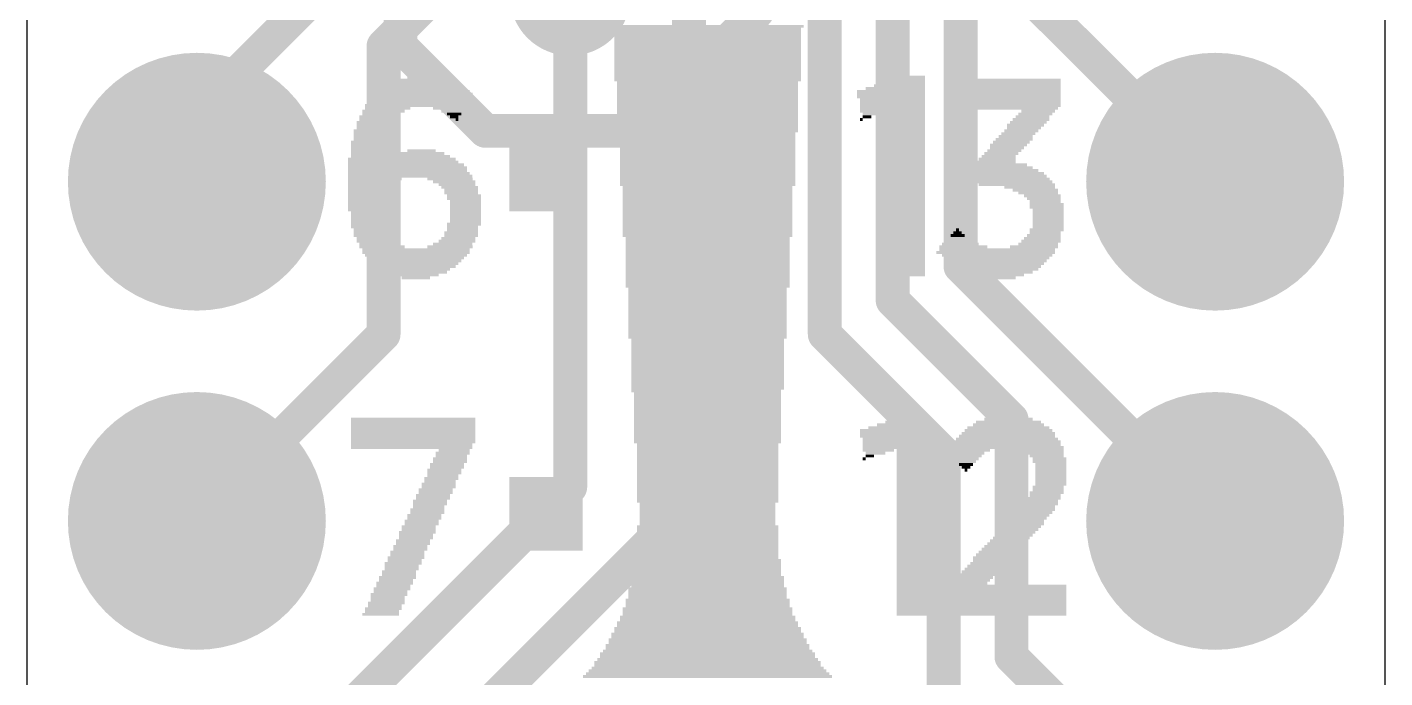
# Model space of a CAD drawing. Extents: x -28.6 to 28.6, y -39.6 to 14.1.
# Drawn here: x -5.08 to 5.08, y -34.19 to -29.32 of the extents above; entities that cross this region are included whole.
import ezdxf

# ---------------------------------------------------------------- set-up
doc = ezdxf.new("R2010")
doc.units = 0
for name, color, linetype in [('1', 12, 'CONTINUOUS'), ('16', 132, 'CONTINUOUS'), ('17', 110, 'CONTINUOUS'), ('18', 110, 'CONTINUOUS'), ('20', 53, 'CONTINUOUS'), ('200', 40, 'CONTINUOUS'), ('201', 6, 'CONTINUOUS')]:
    doc.layers.add(name, color=color, linetype=linetype)

# ---------------------------------------------------------------- blocks, each defined once
blk = doc.blocks.new('ROUNDP')
at = {"const_width": 0.5}
blk.add_lwpolyline([(0, -0.25, 1), (0, 0.25, 1), (0, -0.25)], format="xyb", dxfattribs=at)
blk = doc.blocks.new('RECT')
blk.add_solid([(-0.5, -0.5), (0.5, -0.5), (-0.5, 0.5), (0.5, 0.5)])
blk = doc.blocks.new('ROUNDV')
at = {"const_width": 0.5}
blk.add_lwpolyline([(0, -0.25, 1), (0, 0.25, 1), (0, -0.25)], format="xyb", dxfattribs=at)

msp = doc.modelspace()

# ---------------------------------------------------------------- linework, layer by layer
at = {"layer": '1', "const_width": 0.254}
for points in [[(-2.286, -21.463), (-2.286, -29.464)], [(0.381, -29.21), (0.381, -25.4)], [(-0.508, -30.099), (0.381, -29.21)], [(-2.286, -29.464), (-1.651, -30.099)], [(-1.651, -30.099), (-0.508, -30.099)]]:
    msp.add_lwpolyline(points, dxfattribs=at)
at = {"layer": '1', "const_width": 0.127}
for points in [[(0.3175, -29.21, 1), (0.4445, -29.21)], [(-2.2411, -29.4191, 1), (-2.3309, -29.5089)], [(-2.3495, -29.464, 1), (-2.2225, -29.464)], [(-1.651, -30.0355, 1), (-1.651, -30.1625)], [(-0.508, -30.1625, 1), (-0.508, -30.0355)], [(-1.6959, -30.1439, 1), (-1.6061, -30.0541)], [(-0.5529, -30.0541, 1), (-0.4631, -30.1439)]]:
    msp.add_lwpolyline(points, format="xyb", dxfattribs=at)
at = {"layer": '16', "const_width": 0.254}
for points in [[(-0.127, -26.543), (-0.127, -32.893)], [(1.905, -27.813), (1.905, -31.115)], [(1.397, -28.067), (1.397, -31.369)], [(0.889, -28.321), (0.889, -31.623)], [(-2.413, -28.575), (-3.81, -29.972)], [(-1.905, -28.956), (-2.413, -29.464)], [(-1.016, -29.083), (-1.016, -32.766)], [(2.413, -29.083), (3.81, -30.48)], [(-2.413, -29.464), (-2.413, -31.623)], [(-3.81, -29.972), (-3.81, -30.48)], [(1.905, -31.115), (3.81, -33.02)], [(1.397, -31.369), (2.286, -32.258)], [(-2.413, -31.623), (-3.81, -33.02)], [(0.889, -31.623), (1.778, -32.512)], [(2.286, -32.258), (2.286, -34.036)], [(1.778, -32.512), (1.778, -34.417)], [(-1.016, -32.766), (-3.81, -35.56)], [(-0.127, -32.893), (-2.413, -35.179)], [(2.286, -34.036), (3.81, -35.56)]]:
    msp.add_lwpolyline(points, dxfattribs=at)
at = {"layer": '16', "const_width": 0.127}
for points in [[(-2.3495, -29.464, 1), (-2.4765, -29.464)], [(-2.4579, -29.4191, 1), (-2.3681, -29.5089)], [(-3.7465, -29.972, 1), (-3.8735, -29.972)], [(-3.8549, -29.9271, 1), (-3.7651, -30.0169)], [(3.7651, -30.5249, 1), (3.8549, -30.4351)], [(-3.8735, -30.48, 1), (-3.7465, -30.48)], [(1.9499, -31.0701, 1), (1.8601, -31.1599)], [(1.8415, -31.115, 1), (1.9685, -31.115)], [(1.4419, -31.3241, 1), (1.3521, -31.4139)], [(1.3335, -31.369, 1), (1.4605, -31.369)], [(-2.4765, -31.623, 1), (-2.3495, -31.623)], [(-2.3681, -31.6679, 1), (-2.4579, -31.5781)], [(0.9339, -31.5781, 1), (0.8441, -31.6679)], [(0.8255, -31.623, 1), (0.9525, -31.623)], [(2.3495, -32.258, 1), (2.2225, -32.258)], [(2.2411, -32.3029, 1), (2.3309, -32.2131)], [(1.8415, -32.512, 1), (1.7145, -32.512)], [(1.7331, -32.5569, 1), (1.8229, -32.4671)], [(-1.0795, -32.766, 1), (-0.9525, -32.766)], [(-0.9711, -32.8109, 1), (-1.0609, -32.7211)], [(-0.0821, -32.9379, 1), (-0.1719, -32.8481)], [(-3.8549, -32.9751, 1), (-3.7651, -33.0649)], [(-0.1905, -32.893, 1), (-0.0635, -32.893)], [(3.7651, -33.0649, 1), (3.8549, -32.9751)], [(2.3309, -33.9911, 1), (2.2411, -34.0809)], [(2.2225, -34.036, 1), (2.3495, -34.036)]]:
    msp.add_lwpolyline(points, format="xyb", dxfattribs=at)
at = {"layer": '20'}
for p, q in [((-5.08, -38.354), (-5.08, -12.319)), ((5.08, -12.319), (5.08, -38.354))]:
    msp.add_line(p, q, dxfattribs=at)

# ---------------------------------------------------------------- block references
at = {"layer": '17', "xscale": 1.9304, "yscale": 1.9304}
for p in [(-3.81, -30.48), (-3.81, -30.48), (3.81, -30.48), (3.81, -30.48), (-3.81, -33.02), (-3.81, -33.02), (3.81, -33.02), (3.81, -33.02)]:
    msp.add_blockref('ROUNDP', p, dxfattribs=at)
at = {"layer": '18', "xscale": 0.9064, "yscale": 0.9064}
msp.add_blockref('ROUNDV', (-1.016, -29.083), dxfattribs=at)
msp.add_blockref('ROUNDV', (-1.016, -29.083), dxfattribs=at)
at = {"layer": '200', "yscale": 0.0212}
for p, xscale in [((-2.1177, -29.7607), 0.5715), ((-2.1177, -29.7396), 0.4868), ((-2.1283, -29.7184), 0.381), ((-2.1177, -29.6972), 0.2328), ((1.4487, -29.7607), 0.381), ((1.4805, -29.7396), 0.3175), ((1.5122, -29.7184), 0.254), ((1.544, -29.6972), 0.1905), ((2.2319, -29.7184), 0.8466), ((2.2319, -29.7396), 0.8466), ((2.2319, -29.7607), 0.8466), ((-2.1389, -29.8666), 0.7408), ((-2.1177, -29.8454), 0.7408), ((-2.1071, -29.8242), 0.7196), ((-2.1071, -29.8031), 0.6773), ((-2.1177, -29.7819), 0.6138), ((1.3852, -29.8031), 0.508), ((1.3852, -29.8242), 0.508), ((1.3852, -29.8454), 0.508), ((1.3958, -29.8666), 0.4868), ((1.417, -29.7819), 0.4445), ((2.2319, -29.7819), 0.8466), ((2.2319, -29.8031), 0.8466), ((2.2319, -29.8242), 0.8466), ((2.2319, -29.8454), 0.8466), ((2.2319, -29.8666), 0.8466), ((-2.414, -29.9512), 0.3175), ((-2.4352, -29.9724), 0.2752), ((-2.1706, -29.9089), 0.762), ((-2.3823, -29.9301), 0.3387), ((-2.1601, -29.8877), 0.7408), ((-1.9272, -29.9301), 0.2328), ((-1.8955, -29.9512), 0.1693), ((-1.8849, -29.9724), 0.1058), ((1.3958, -29.8877), 0.4868), ((1.3958, -29.9089), 0.4868), ((1.3958, -29.9301), 0.4868), ((1.2688, -29.9512), 0.2328), ((1.2476, -29.9724), 0.1482), ((1.5228, -29.9512), 0.2328), ((1.5228, -29.9724), 0.2328), ((2.2213, -29.9301), 0.8255), ((2.2319, -29.8877), 0.8466), ((2.2319, -29.9089), 0.8466), ((2.4647, -29.9724), 0.254), ((2.4858, -29.9512), 0.254), ((-2.4881, -30.0359), 0.254), ((-2.4881, -30.057), 0.254), ((-2.4987, -30.0782), 0.2328), ((-2.4564, -29.9936), 0.2752), ((-2.467, -30.0147), 0.254), ((-1.8849, -29.9936), 0.0635), ((-1.8637, -30.0147), 0.0212), ((1.163, -30.0147), 0.0212), ((1.2053, -29.9936), 0.0635), ((1.5228, -29.9936), 0.2328), ((1.5228, -30.0147), 0.2328), ((1.5228, -30.0359), 0.2328), ((1.5228, -30.057), 0.2328), ((1.5228, -30.0782), 0.2328), ((2.3906, -30.057), 0.2752), ((2.38, -30.0782), 0.254), ((2.4118, -30.0359), 0.2752), ((2.4329, -30.0147), 0.2752), ((2.4435, -29.9936), 0.254), ((-2.541, -30.184), 0.2328), ((-2.5093, -30.0994), 0.254), ((-2.5199, -30.1205), 0.2328), ((-2.5199, -30.1417), 0.2328), ((-2.5199, -30.1629), 0.2328), ((-1.197, -30.1629), 0.5503), ((-1.197, -30.184), 0.5503), ((1.5228, -30.0994), 0.2328), ((1.5228, -30.1205), 0.2328), ((1.5228, -30.1417), 0.2328), ((1.5228, -30.1629), 0.2328), ((1.5228, -30.184), 0.2328), ((2.2848, -30.184), 0.2752), ((2.3059, -30.1629), 0.2752), ((2.3165, -30.1417), 0.254), ((2.3377, -30.1205), 0.254), ((2.3588, -30.0994), 0.254), ((-2.541, -30.2052), 0.2328), ((-2.541, -30.2264), 0.2328), ((-2.541, -30.2475), 0.2328), ((-2.5516, -30.2687), 0.2117), ((-2.1283, -30.2687), 0.3387), ((-2.1283, -30.2475), 0.2117), ((-1.197, -30.2052), 0.5503), ((-1.197, -30.2264), 0.5503), ((-1.197, -30.2475), 0.5503), ((-1.197, -30.2687), 0.5503), ((1.5228, -30.2052), 0.2328), ((1.5228, -30.2264), 0.2328), ((1.5228, -30.2475), 0.2328), ((1.5228, -30.2687), 0.2328), ((2.2107, -30.2687), 0.254), ((2.2319, -30.2475), 0.254), ((2.2636, -30.2052), 0.2752), ((2.253, -30.2264), 0.254), ((-2.5622, -30.311), 0.2328), ((-2.5622, -30.3322), 0.2328), ((-2.5622, -30.3534), 0.2328), ((-2.2341, -30.3745), 0.889), ((-2.5516, -30.2899), 0.2117), ((-2.1177, -30.3534), 0.6138), ((-2.1283, -30.3322), 0.5503), ((-2.1283, -30.311), 0.508), ((-2.1283, -30.2899), 0.4233), ((-1.197, -30.2899), 0.5503), ((-1.197, -30.311), 0.5503), ((-1.197, -30.3322), 0.5503), ((-1.197, -30.3534), 0.5503), ((-1.197, -30.3745), 0.5503), ((1.5228, -30.2899), 0.2328), ((1.5228, -30.311), 0.2328), ((1.5228, -30.3322), 0.2328), ((1.5228, -30.3534), 0.2328), ((1.5228, -30.3745), 0.2328), ((2.2001, -30.3534), 0.4022), ((2.2213, -30.3745), 0.4445), ((2.1684, -30.3322), 0.2963), ((2.1789, -30.311), 0.2752), ((2.1895, -30.2899), 0.254), ((-2.213, -30.438), 0.9313), ((-2.2341, -30.3957), 0.889), ((-2.4775, -30.4592), 0.4022), ((-2.4987, -30.4804), 0.3598), ((-2.2235, -30.4169), 0.9101), ((-1.9166, -30.4592), 0.3387), ((-1.8849, -30.4804), 0.3175), ((-1.197, -30.3957), 0.5503), ((-1.197, -30.4169), 0.5503), ((-1.197, -30.438), 0.5503), ((-1.197, -30.4592), 0.5503), ((-1.197, -30.4804), 0.5503), ((1.5228, -30.3957), 0.2328), ((1.5228, -30.4169), 0.2328), ((1.5228, -30.438), 0.2328), ((1.5228, -30.4592), 0.2328), ((1.5228, -30.4804), 0.2328), ((2.2424, -30.3957), 0.4868), ((2.3059, -30.4804), 0.5715), ((2.2742, -30.4169), 0.508), ((2.2954, -30.4592), 0.5503), ((2.2848, -30.438), 0.5291), ((-2.5305, -30.5227), 0.2963), ((-2.5199, -30.5015), 0.3175), ((-2.541, -30.5439), 0.2752), ((-2.541, -30.565), 0.2752), ((-2.5516, -30.5862), 0.254), ((-1.8637, -30.5015), 0.2752), ((-1.8426, -30.5227), 0.2752), ((-1.832, -30.5439), 0.254), ((-1.832, -30.565), 0.254), ((-1.8108, -30.5862), 0.254), ((-1.197, -30.5015), 0.5503), ((-1.197, -30.5227), 0.5503), ((-1.197, -30.5439), 0.5503), ((-1.197, -30.565), 0.5503), ((-1.197, -30.5862), 0.5503), ((1.5228, -30.5015), 0.2328), ((1.5228, -30.5227), 0.2328), ((1.5228, -30.5439), 0.2328), ((1.5228, -30.565), 0.2328), ((1.5228, -30.5862), 0.2328), ((2.3271, -30.5015), 0.5715), ((2.4223, -30.5227), 0.381), ((2.4647, -30.5439), 0.3387), ((2.4858, -30.565), 0.2963), ((2.5176, -30.5862), 0.2752), ((-2.5516, -30.6074), 0.254), ((-2.5622, -30.6285), 0.2328), ((-2.5622, -30.6497), 0.2328), ((-2.5622, -30.6709), 0.2328), ((-2.5622, -30.692), 0.2328), ((-1.8108, -30.6074), 0.254), ((-1.8002, -30.6285), 0.2328), ((-1.8002, -30.6497), 0.2328), ((-1.8002, -30.6709), 0.2328), ((-1.8002, -30.692), 0.2328), ((-1.197, -30.6074), 0.5503), ((-1.197, -30.6285), 0.5503), ((-1.197, -30.6497), 0.5503), ((-1.197, -30.6709), 0.5503), ((-1.197, -30.692), 0.5503), ((1.5228, -30.6074), 0.2328), ((1.5228, -30.6285), 0.2328), ((1.5228, -30.6497), 0.2328), ((1.5228, -30.6709), 0.2328), ((1.5228, -30.692), 0.2328), ((2.5282, -30.6074), 0.254), ((2.5493, -30.6497), 0.254), ((2.5493, -30.6709), 0.254), ((2.5388, -30.6285), 0.2328), ((2.5599, -30.692), 0.2328), ((-2.5516, -30.7132), 0.2117), ((-2.5516, -30.7344), 0.2117), ((-2.5516, -30.7555), 0.2117), ((-2.5516, -30.7767), 0.2117), ((-1.8002, -30.7132), 0.2328), ((-1.8002, -30.7344), 0.2328), ((-1.8002, -30.7555), 0.2328), ((-1.8002, -30.7767), 0.2328), ((1.5228, -30.7132), 0.2328), ((1.5228, -30.7344), 0.2328), ((1.5228, -30.7555), 0.2328), ((1.5228, -30.7767), 0.2328), ((2.5599, -30.7132), 0.2328), ((2.5599, -30.7344), 0.2328), ((2.5599, -30.7555), 0.2328), ((2.5599, -30.7767), 0.2328), ((-2.541, -30.7979), 0.2328), ((-2.541, -30.819), 0.2328), ((-2.5305, -30.8402), 0.2117), ((-2.5199, -30.8614), 0.2328), ((-2.5093, -30.8825), 0.254), ((-1.832, -30.8614), 0.254), ((-1.832, -30.8825), 0.254), ((-1.8108, -30.7979), 0.254), ((-1.8214, -30.819), 0.2328), ((-1.8214, -30.8402), 0.2328), ((1.5228, -30.7979), 0.2328), ((1.5228, -30.819), 0.2328), ((1.5228, -30.8402), 0.2328), ((1.5228, -30.8614), 0.2328), ((1.5228, -30.8825), 0.2328), ((1.8826, -30.8825), 0.1058), ((1.8826, -30.8614), 0.0635), ((1.8826, -30.8402), 0.0212), ((2.5282, -30.8825), 0.254), ((2.5493, -30.8402), 0.254), ((2.5388, -30.8614), 0.2328), ((2.5599, -30.7979), 0.2328), ((2.5599, -30.819), 0.2328), ((-2.4987, -30.9037), 0.2328), ((-2.4775, -30.9248), 0.2752), ((-2.4564, -30.946), 0.2752), ((-2.4246, -30.9672), 0.3387), ((-2.1706, -30.9883), 0.8043), ((-1.9166, -30.9672), 0.3387), ((-1.8955, -30.946), 0.2963), ((-1.8637, -30.9248), 0.2752), ((-1.8531, -30.9037), 0.254), ((1.5228, -30.9037), 0.2328), ((1.5228, -30.9248), 0.2328), ((1.5228, -30.946), 0.2328), ((1.5228, -30.9672), 0.2328), ((1.5228, -30.9883), 0.2328), ((2.1789, -30.9883), 0.8678), ((1.925, -30.9672), 0.3598), ((1.9038, -30.946), 0.2752), ((1.8932, -30.9248), 0.2117), ((1.8932, -30.9037), 0.1693), ((2.4541, -30.9672), 0.3598), ((2.4858, -30.946), 0.2963), ((2.507, -30.9248), 0.2963), ((2.5176, -30.9037), 0.2752), ((-2.1706, -31.0095), 0.8043), ((-2.1706, -31.0307), 0.762), ((-2.1706, -31.0518), 0.7196), ((-2.1706, -31.073), 0.6773), ((-2.1706, -31.0942), 0.635), ((1.5228, -31.0095), 0.2328), ((1.5228, -31.0307), 0.2328), ((1.5228, -31.0518), 0.2328), ((1.5228, -31.073), 0.2328), ((1.5228, -31.0942), 0.2328), ((2.1684, -31.0095), 0.889), ((2.1789, -31.0307), 0.8255), ((2.1789, -31.0518), 0.7831), ((2.1789, -31.073), 0.7408), ((2.1789, -31.0942), 0.6985), ((-2.1706, -31.1153), 0.5926), ((-2.1812, -31.1365), 0.5291), ((-2.1706, -31.1577), 0.4657), ((-2.1812, -31.1788), 0.3598), ((-2.1706, -31.2), 0.2117), ((1.5228, -31.1153), 0.2328), ((1.5228, -31.1365), 0.2328), ((1.5228, -31.1577), 0.2328), ((1.5228, -31.1788), 0.2328), ((2.1895, -31.1153), 0.635), ((2.1895, -31.1365), 0.5926), ((2.1895, -31.1577), 0.508), ((2.1895, -31.1788), 0.381), ((2.2001, -31.2), 0.2328), ((-2.1918, -32.2583), 0.9313), ((-2.1918, -32.2795), 0.9313), ((-2.1918, -32.3006), 0.9313), ((1.4699, -32.3006), 0.381), ((1.5016, -32.2795), 0.3175), ((1.5334, -32.2583), 0.254), ((1.5651, -32.2371), 0.1905), ((2.2636, -32.3006), 0.5291), ((2.2636, -32.2795), 0.4868), ((2.2636, -32.2583), 0.3598), ((2.2636, -32.2371), 0.2328), ((-2.1918, -32.3218), 0.9313), ((-2.1918, -32.343), 0.9313), ((-2.1918, -32.3641), 0.9313), ((-2.1918, -32.3853), 0.9313), ((-2.1918, -32.4065), 0.9313), ((1.4064, -32.343), 0.508), ((1.4064, -32.3641), 0.508), ((1.4064, -32.3853), 0.508), ((1.417, -32.4065), 0.4868), ((1.4381, -32.3218), 0.4445), ((2.253, -32.4065), 0.762), ((2.253, -32.3853), 0.7196), ((2.2636, -32.3641), 0.6985), ((2.2636, -32.343), 0.6561), ((2.2636, -32.3218), 0.6138), ((-2.1918, -32.4276), 0.9313), ((-2.2024, -32.4488), 0.9101), ((-2.2024, -32.47), 0.9101), ((-1.8955, -32.5123), 0.254), ((-1.8849, -32.4911), 0.2328), ((1.417, -32.4276), 0.4868), ((1.417, -32.4488), 0.4868), ((1.417, -32.47), 0.4868), ((1.29, -32.4911), 0.2328), ((1.2688, -32.5123), 0.1482), ((1.544, -32.4911), 0.2328), ((1.544, -32.5123), 0.2328), ((1.9567, -32.4911), 0.3387), ((1.9461, -32.5123), 0.2752), ((1.9885, -32.47), 0.3598), ((2.2424, -32.4488), 0.8255), ((2.253, -32.4276), 0.8043), ((2.4964, -32.47), 0.3598), ((2.5282, -32.4911), 0.2963), ((2.5388, -32.5123), 0.2752), ((-1.9378, -32.5969), 0.254), ((-1.9378, -32.6181), 0.254), ((-1.9166, -32.5546), 0.254), ((-1.9166, -32.5758), 0.254), ((-1.9061, -32.5335), 0.2328), ((1.1841, -32.5546), 0.0212), ((1.2265, -32.5335), 0.0635), ((1.544, -32.5335), 0.2328), ((1.544, -32.5546), 0.2328), ((1.544, -32.5758), 0.2328), ((1.544, -32.5969), 0.2328), ((1.544, -32.6181), 0.2328), ((1.9461, -32.5335), 0.2328), ((1.9461, -32.5546), 0.1905), ((1.9461, -32.5758), 0.1482), ((1.9461, -32.5969), 0.1058), ((1.9461, -32.6181), 0.0635), ((2.5493, -32.5335), 0.254), ((2.5705, -32.5546), 0.254), ((2.5705, -32.5758), 0.254), ((2.5811, -32.5969), 0.2328), ((2.5811, -32.6181), 0.2328), ((-1.9801, -32.7028), 0.254), ((-1.9907, -32.7239), 0.2328), ((-1.959, -32.6393), 0.254), ((-1.959, -32.6604), 0.254), ((-1.9696, -32.6816), 0.2328), ((-1.197, -32.7028), 0.5503), ((-1.197, -32.7239), 0.5503), ((1.544, -32.6393), 0.2328), ((1.544, -32.6604), 0.2328), ((1.544, -32.6816), 0.2328), ((1.544, -32.7028), 0.2328), ((1.544, -32.7239), 0.2328), ((1.9461, -32.6393), 0.0212), ((2.5811, -32.6393), 0.2328), ((2.5811, -32.6604), 0.2328), ((2.5811, -32.6816), 0.2328), ((2.5811, -32.7028), 0.2328), ((2.5811, -32.7239), 0.2328), ((-2.0225, -32.7874), 0.254), ((-2.0225, -32.8086), 0.254), ((-2.0013, -32.7451), 0.254), ((-2.0013, -32.7663), 0.254), ((-1.197, -32.7451), 0.5503), ((-1.197, -32.7663), 0.5503), ((-1.197, -32.7874), 0.5503), ((-1.197, -32.8086), 0.5503), ((1.544, -32.7451), 0.2328), ((1.544, -32.7663), 0.2328), ((1.544, -32.7874), 0.2328), ((1.544, -32.8086), 0.2328), ((2.5493, -32.8086), 0.254), ((2.5599, -32.7663), 0.2328), ((2.5599, -32.7874), 0.2328), ((2.5811, -32.7451), 0.2328), ((-2.0648, -32.8721), 0.254), ((-2.0648, -32.8933), 0.254), ((-2.0754, -32.9144), 0.2328), ((-2.0436, -32.8298), 0.254), ((-2.0436, -32.8509), 0.254), ((-1.197, -32.8298), 0.5503), ((-1.197, -32.8509), 0.5503), ((-1.197, -32.8721), 0.5503), ((-1.197, -32.8933), 0.5503), ((-1.197, -32.9144), 0.5503), ((1.544, -32.8298), 0.2328), ((1.544, -32.8509), 0.2328), ((1.544, -32.8721), 0.2328), ((1.544, -32.8933), 0.2328), ((1.544, -32.9144), 0.2328), ((2.4858, -32.9144), 0.254), ((2.507, -32.8933), 0.254), ((2.5282, -32.8509), 0.254), ((2.5176, -32.8721), 0.2328), ((2.5388, -32.8298), 0.2328), ((-2.1283, -33.0203), 0.254), ((-2.1071, -32.9779), 0.254), ((-2.1071, -32.9991), 0.254), ((-2.086, -32.9356), 0.254), ((-2.086, -32.9568), 0.254), ((-1.197, -32.9356), 0.5503), ((-1.197, -32.9568), 0.5503), ((-1.197, -32.9779), 0.5503), ((-1.197, -32.9991), 0.5503), ((-1.197, -33.0203), 0.5503), ((1.544, -32.9356), 0.2328), ((1.544, -32.9568), 0.2328), ((1.544, -32.9779), 0.2328), ((1.544, -32.9991), 0.2328), ((1.544, -33.0203), 0.2328), ((2.4012, -33.0203), 0.254), ((2.4223, -32.9991), 0.254), ((2.4541, -32.9568), 0.2752), ((2.4435, -32.9779), 0.254), ((2.4753, -32.9356), 0.2752), ((-2.1601, -33.1049), 0.2752), ((-2.1706, -33.1261), 0.254), ((-2.1495, -33.0626), 0.254), ((-2.1495, -33.0838), 0.254), ((-2.1283, -33.0414), 0.254), ((-1.197, -33.0414), 0.5503), ((-1.197, -33.0626), 0.5503), ((-1.197, -33.0838), 0.5503), ((-1.197, -33.1049), 0.5503), ((-1.197, -33.1261), 0.5503), ((1.544, -33.0414), 0.2328), ((1.544, -33.0626), 0.2328), ((1.544, -33.0838), 0.2328), ((1.544, -33.1049), 0.2328), ((1.544, -33.1261), 0.2328), ((2.3059, -33.1261), 0.2752), ((2.3271, -33.1049), 0.2752), ((2.3483, -33.0838), 0.2752), ((2.3694, -33.0626), 0.2752), ((2.3906, -33.0414), 0.2752), ((-2.213, -33.2108), 0.254), ((-2.213, -33.2319), 0.254), ((-2.1918, -33.1684), 0.254), ((-2.1918, -33.1896), 0.254), ((-2.1706, -33.1473), 0.254), ((-1.197, -33.1473), 0.5503), ((-1.197, -33.1684), 0.5503), ((-1.197, -33.1896), 0.5503), ((-1.197, -33.2108), 0.5503), ((-1.197, -33.2319), 0.5503), ((1.544, -33.1473), 0.2328), ((1.544, -33.1684), 0.2328), ((1.544, -33.1896), 0.2328), ((1.544, -33.2108), 0.2328), ((1.544, -33.2319), 0.2328), ((2.2001, -33.2319), 0.2752), ((2.2213, -33.2108), 0.2752), ((2.2424, -33.1896), 0.2752), ((2.2636, -33.1684), 0.2752), ((2.2848, -33.1473), 0.2752), ((-2.2447, -33.2954), 0.2752), ((-2.2553, -33.3166), 0.254), ((-2.2341, -33.2531), 0.254), ((-2.2341, -33.2743), 0.254), ((1.544, -33.2531), 0.2328), ((1.544, -33.2743), 0.2328), ((1.544, -33.2954), 0.2328), ((1.544, -33.3166), 0.2328), ((2.1366, -33.2954), 0.2752), ((2.126, -33.3166), 0.254), ((2.1578, -33.2743), 0.2752), ((2.1789, -33.2531), 0.2752), ((-2.2976, -33.4012), 0.254), ((-2.2976, -33.4224), 0.254), ((-2.2659, -33.3377), 0.2752), ((-2.2765, -33.3589), 0.254), ((-2.2765, -33.3801), 0.254), ((1.544, -33.3377), 0.2328), ((1.544, -33.3589), 0.2328), ((1.544, -33.3801), 0.2328), ((1.544, -33.4012), 0.2328), ((1.544, -33.4224), 0.2328), ((2.0308, -33.4224), 0.2752), ((2.0519, -33.4012), 0.2752), ((2.0731, -33.3801), 0.2752), ((2.0837, -33.3589), 0.254), ((2.1049, -33.3377), 0.254), ((-2.3505, -33.5282), 0.2752), ((-2.3294, -33.4859), 0.2752), ((-2.34, -33.5071), 0.254), ((-2.3082, -33.4436), 0.2752), ((-2.3188, -33.4647), 0.254), ((1.544, -33.4436), 0.2328), ((1.544, -33.4647), 0.2328), ((1.544, -33.4859), 0.2328), ((1.544, -33.5071), 0.2328), ((1.544, -33.5282), 0.2328), ((2.2424, -33.5282), 0.9101), ((2.253, -33.5071), 0.889), ((1.9673, -33.4859), 0.2752), ((1.9885, -33.4647), 0.2752), ((2.0096, -33.4436), 0.2752), ((-2.3929, -33.6341), 0.2752), ((-2.3717, -33.5706), 0.2752), ((-2.3823, -33.5917), 0.254), ((-2.3823, -33.6129), 0.254), ((-2.3611, -33.5494), 0.254), ((1.544, -33.5494), 0.2328), ((1.544, -33.5706), 0.2328), ((1.544, -33.5917), 0.2328), ((1.544, -33.6129), 0.2328), ((1.544, -33.6341), 0.2328), ((2.2424, -33.5494), 0.9101), ((2.2424, -33.5706), 0.9101), ((2.2424, -33.5917), 0.9101), ((2.2424, -33.6129), 0.9101), ((2.2424, -33.6341), 0.9101), ((-2.4352, -33.7187), 0.2752), ((-2.414, -33.6764), 0.2752), ((-2.4246, -33.6976), 0.254), ((-2.4035, -33.6552), 0.254), ((1.544, -33.6552), 0.2328), ((1.544, -33.6764), 0.2328), ((1.544, -33.6976), 0.2328), ((1.544, -33.7187), 0.2328), ((2.2424, -33.6552), 0.9101), ((2.2424, -33.6764), 0.9101), ((2.2424, -33.6976), 0.9101), ((2.2424, -33.7187), 0.9101)]:
    msp.add_blockref('RECT', p, dxfattribs=dict(at, xscale=xscale))
at = {"layer": '201', "yscale": 0.0212, "rotation": 180}
for p, xscale in [((0.0117, -29.3162), 1.4393), ((0.0117, -29.3374), 1.3969), ((0.0117, -29.3586), 1.3969), ((0.0117, -29.3797), 1.3969), ((0.0117, -29.4009), 1.3969), ((0.0117, -29.4221), 1.3969), ((0.0117, -29.4432), 1.3969), ((0.0117, -29.4644), 1.3969), ((0.0117, -29.4856), 1.3969), ((0.0117, -29.5067), 1.3969), ((0.0117, -29.5279), 1.3969), ((0.0117, -29.5491), 1.3969), ((0.0117, -29.5702), 1.3969), ((0.0117, -29.5914), 1.3969), ((0.0117, -29.6126), 1.3969), ((0.0117, -29.6337), 1.3969), ((0.0117, -29.6549), 1.3969), ((0.0117, -29.6761), 1.3969), ((0.0117, -29.6972), 1.3969), ((0.0117, -29.7184), 1.3969), ((0.0117, -29.7396), 1.3546), ((0.0117, -29.7607), 1.3546), ((0.0117, -29.7819), 1.3546), ((0.0117, -29.8031), 1.3546), ((0.0117, -29.8242), 1.3546), ((0.0117, -29.8454), 1.3546), ((0.0117, -29.8666), 1.3546), ((0.0117, -29.8877), 1.3546), ((0.0117, -29.9089), 1.3546), ((0.0117, -29.9301), 1.3546), ((0.0117, -29.9512), 1.3546), ((0.0117, -29.9724), 1.3546), ((0.0117, -29.9936), 1.3546), ((0.0117, -30.0147), 1.3546), ((0.0117, -30.0359), 1.3546), ((0.0117, -30.057), 1.3546), ((0.0117, -30.0782), 1.3546), ((0.0117, -30.0994), 1.3546), ((0.0117, -30.1205), 1.3123), ((0.0117, -30.1417), 1.3123), ((0.0117, -30.1629), 1.3123), ((0.0117, -30.184), 1.3123), ((0.0117, -30.2052), 1.3123), ((0.0117, -30.2264), 1.3123), ((0.0117, -30.2475), 1.3123), ((0.0117, -30.2687), 1.3123), ((0.0117, -30.2899), 1.3123), ((0.0117, -30.311), 1.3123), ((0.0117, -30.3322), 1.3123), ((0.0117, -30.3534), 1.3123), ((0.0117, -30.3745), 1.3123), ((0.0117, -30.3957), 1.3123), ((0.0117, -30.4169), 1.3123), ((0.0117, -30.438), 1.3123), ((0.0117, -30.4592), 1.3123), ((0.0117, -30.4804), 1.3123), ((0.0117, -30.5015), 1.3123), ((0.0117, -30.5227), 1.27), ((0.0117, -30.5439), 1.27), ((0.0117, -30.565), 1.27), ((0.0117, -30.5862), 1.27), ((0.0117, -30.6074), 1.27), ((0.0117, -30.6285), 1.27), ((0.0117, -30.6497), 1.27), ((0.0117, -30.6709), 1.27), ((0.0117, -30.692), 1.27), ((0.0117, -30.7132), 1.27), ((0.0117, -30.7344), 1.27), ((0.0117, -30.7555), 1.27), ((0.0117, -30.7767), 1.27), ((0.0117, -30.7979), 1.27), ((0.0117, -30.819), 1.27), ((0.0117, -30.8402), 1.27), ((0.0117, -30.8614), 1.27), ((0.0117, -30.8825), 1.27), ((0.0117, -30.9037), 1.2276), ((0.0117, -30.9248), 1.2276), ((0.0117, -30.946), 1.2276), ((0.0117, -30.9672), 1.2276), ((0.0117, -30.9883), 1.2276), ((0.0117, -31.0095), 1.2276), ((0.0117, -31.0307), 1.2276), ((0.0117, -31.0518), 1.2276), ((0.0117, -31.073), 1.2276), ((0.0117, -31.0942), 1.2276), ((0.0117, -31.1153), 1.2276), ((0.0117, -31.1365), 1.2276), ((0.0117, -31.1577), 1.2276), ((0.0117, -31.1788), 1.2276), ((0.0117, -31.2), 1.2276), ((0.0117, -31.2212), 1.2276), ((0.0117, -31.2423), 1.2276), ((0.0117, -31.2635), 1.2276), ((0.0117, -31.2847), 1.1853), ((0.0117, -31.3058), 1.1853), ((0.0117, -31.327), 1.1853), ((0.0117, -31.3482), 1.1853), ((0.0117, -31.3693), 1.1853), ((0.0117, -31.3905), 1.1853), ((0.0117, -31.4117), 1.1853), ((0.0117, -31.4328), 1.1853), ((0.0117, -31.454), 1.1853), ((0.0117, -31.4752), 1.1853), ((0.0117, -31.4963), 1.1853), ((0.0117, -31.5175), 1.1853), ((0.0117, -31.5387), 1.1853), ((0.0117, -31.5598), 1.1853), ((0.0117, -31.581), 1.1853), ((0.0117, -31.6022), 1.1853), ((0.0117, -31.6233), 1.1853), ((0.0117, -31.6445), 1.1853), ((0.0117, -31.6657), 1.143), ((0.0117, -31.6868), 1.143), ((0.0117, -31.708), 1.143), ((0.0117, -31.7291), 1.143), ((0.0117, -31.7503), 1.143), ((0.0117, -31.7715), 1.143), ((0.0117, -31.7926), 1.143), ((0.0117, -31.8138), 1.143), ((0.0117, -31.835), 1.143), ((0.0117, -31.8561), 1.143), ((0.0117, -31.8773), 1.143), ((0.0117, -31.8985), 1.143), ((0.0117, -31.9196), 1.143), ((0.0117, -31.9408), 1.143), ((0.0117, -31.962), 1.143), ((0.0117, -31.9831), 1.143), ((0.0117, -32.0043), 1.143), ((0.0117, -32.0255), 1.143), ((0.0011, -32.0466), 1.1218), ((0.0117, -32.0678), 1.1006), ((0.0117, -32.089), 1.1006), ((0.0117, -32.1101), 1.1006), ((0.0117, -32.1313), 1.1006), ((0.0117, -32.1525), 1.1006), ((0.0117, -32.1736), 1.1006), ((0.0117, -32.1948), 1.1006), ((0.0117, -32.216), 1.1006), ((0.0117, -32.2371), 1.1006), ((0.0117, -32.2583), 1.1006), ((0.0117, -32.2795), 1.1006), ((0.0117, -32.3006), 1.1006), ((0.0117, -32.3218), 1.1006), ((0.0117, -32.343), 1.1006), ((0.0117, -32.3641), 1.1006), ((0.0117, -32.3853), 1.1006), ((0.0117, -32.4065), 1.1006), ((0.0117, -32.4276), 1.1006), ((0.0117, -32.4488), 1.0583), ((0.0117, -32.47), 1.0583), ((0.0117, -32.4911), 1.0583), ((0.0117, -32.5123), 1.0583), ((0.0117, -32.5335), 1.0583), ((0.0117, -32.5546), 1.0583), ((0.0117, -32.5758), 1.0583), ((0.0117, -32.5969), 1.0583), ((0.0117, -32.6181), 1.0583), ((0.0117, -32.6393), 1.0583), ((0.0117, -32.6604), 1.0583), ((0.0117, -32.6816), 1.0583), ((0.0117, -32.7028), 1.0583), ((0.0117, -32.7239), 1.0583), ((0.0117, -32.7451), 1.0583), ((0.0117, -32.7663), 1.0583), ((0.0117, -32.7874), 1.0583), ((0.0117, -32.8086), 1.0583), ((0.0117, -32.8298), 1.0583), ((0.0117, -32.8509), 1.0583), ((0.0117, -32.8721), 1.0583), ((0.0117, -32.8933), 1.016), ((0.0117, -32.9144), 1.016), ((0.0117, -32.9356), 1.016), ((0.0117, -32.9568), 1.016), ((0.0117, -32.9779), 1.016), ((0.0117, -32.9991), 1.016), ((0.0117, -33.0203), 1.016), ((0.0117, -33.0626), 1.0583), ((0.0117, -33.0838), 1.0583), ((0.0117, -33.1049), 1.0583), ((0.0117, -33.1261), 1.0583), ((0.0117, -33.0414), 1.016), ((0.0117, -33.1473), 1.0583), ((0.0117, -33.1684), 1.0583), ((0.0117, -33.1896), 1.0583), ((0.0117, -33.2108), 1.0583), ((0.0117, -33.2319), 1.0583), ((0.0117, -33.3166), 1.1006), ((0.0117, -33.2531), 1.0583), ((0.0117, -33.2743), 1.0583), ((0.0117, -33.2954), 1.0583), ((0.0117, -33.3377), 1.1006), ((0.0117, -33.3589), 1.1006), ((0.0117, -33.3801), 1.1006), ((0.0117, -33.4012), 1.1006), ((0.0117, -33.4224), 1.1006), ((0.0117, -33.5282), 1.1853), ((0.0117, -33.4436), 1.143), ((0.0117, -33.4647), 1.143), ((0.0117, -33.4859), 1.143), ((0.0117, -33.5071), 1.143), ((0.0117, -33.6129), 1.2276), ((0.0117, -33.6341), 1.2276), ((0.0117, -33.5494), 1.1853), ((0.0117, -33.5706), 1.1853), ((0.0117, -33.5917), 1.1853), ((0.0117, -33.7399), 1.3123), ((0.0117, -33.6764), 1.27), ((0.0117, -33.6976), 1.27), ((0.0117, -33.7187), 1.27), ((0.0117, -33.6552), 1.2276), ((0.0117, -33.8246), 1.3969), ((0.0117, -33.7822), 1.3546), ((0.0117, -33.8034), 1.3546), ((0.0117, -33.7611), 1.3123), ((0.0117, -33.9092), 1.4816), ((0.0117, -33.9304), 1.4816), ((0.0117, -33.8669), 1.4393), ((0.0117, -33.8881), 1.4393), ((0.0117, -33.8457), 1.3969), ((0.0117, -34.0151), 1.6086), ((0.0117, -34.0362), 1.6086), ((0.0117, -33.9939), 1.5663), ((0.0117, -33.9516), 1.5239), ((0.0117, -33.9727), 1.5239), ((0.0117, -34.1421), 1.7779), ((0.0117, -34.1209), 1.7356), ((0.0117, -34.0786), 1.6933), ((0.0117, -34.0997), 1.6933), ((0.0117, -34.0574), 1.6509), ((0.0117, -34.1844), 1.8626), ((0.0117, -34.1632), 1.8203)]:
    msp.add_blockref('RECT', p, dxfattribs=dict(at, xscale=xscale))

doc.saveas('drawing.dxf')
